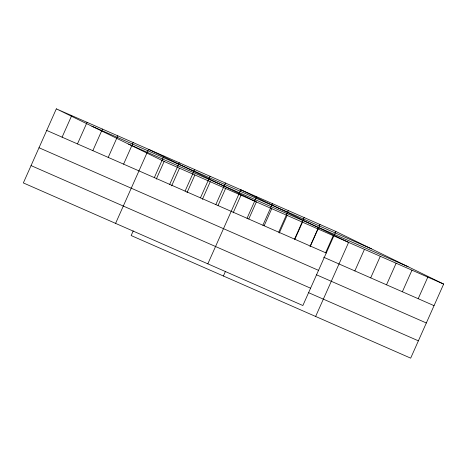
<?xml version="1.0" encoding="UTF-8"?>
<svg xmlns="http://www.w3.org/2000/svg" width="467" height="467" viewBox="0 0 467 467"><rect width="100%" height="100%" fill="white"/><g stroke="black" fill="none" stroke-linecap="round" stroke-linejoin="round"><path stroke-width="0.7" d="M56.326 108.852L23.35 182.924L302.867 305.523L335.843 231.451L56.326 108.852L164.133 161.477L443.65 284.076L410.674 358.148L131.157 235.549L133.235 230.885M62.093 137.17L71.702 115.594M77.469 143.912L87.078 122.336M92.845 150.654L102.448 129.079M108.216 157.397L117.824 135.821M123.592 164.139L133.194 142.563M115.588 223.378L148.57 149.312L256.377 201.937L248.806 218.935M154.338 177.629L163.94 156.054M156.276 179.13L164.133 161.477M169.708 184.372L179.316 162.796M171.652 185.872L179.509 168.219M185.084 191.114L194.686 169.539M187.022 192.614L194.885 174.962M200.454 197.856L210.062 176.281M202.398 199.356L210.255 181.704M215.83 204.599L225.433 183.023M218.06 205.445L225.631 188.452M207.833 263.837L240.809 189.765L348.615 242.396L315.634 316.463M233.144 212.847L241.001 195.194M247.043 218.287L256.646 196.712M223.395 276.009L225.473 271.345M262.88 225.234L272.489 203.665M264.182 225.678L271.747 208.679M278.717 232.187L288.326 210.611M279.26 233.074L287.123 215.421M294.56 239.133L304.163 217.558M294.928 239.162L302.493 222.164M310.006 246.558L317.869 228.906M310.397 246.08L320.006 224.504M325.674 252.647L333.24 235.648M354.85 270.918L364.453 249.343M370.687 277.865L380.296 256.29M386.524 284.812L396.133 263.236M402.367 291.758L411.97 270.183M418.204 298.705L427.813 277.129M91.906 126.218L371.417 248.818M128.559 144.11L408.076 266.71M46.723 130.427L326.24 253.026M323.637 257.224L434.041 305.651M39.012 147.747L318.523 270.352M316.562 274.829L426.33 322.977M31.061 165.598L310.578 288.197M308.617 292.681L418.385 340.828M335.843 231.451L443.65 284.076"/></g></svg>
